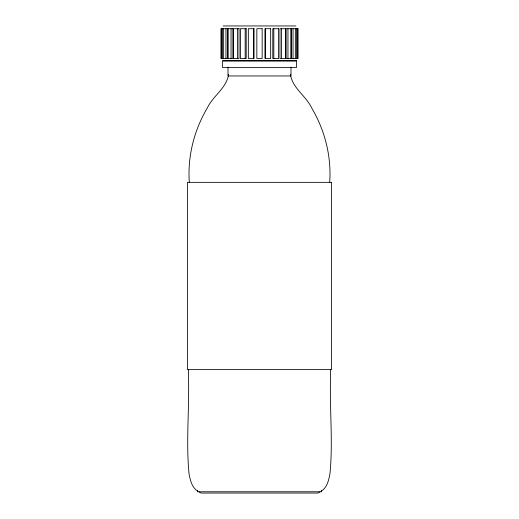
<?xml version="1.0" encoding="UTF-8"?>
<svg xmlns="http://www.w3.org/2000/svg" width="519" height="519" viewBox="0 0 519 519"><rect width="100%" height="100%" fill="white"/><g stroke="black" fill="none" stroke-linecap="round" stroke-linejoin="round"><path stroke-width="0.78" d="M329.688 182.338C331.537 156.362 324.894 130.217 311.634 107.881C306.028 95.801 292.307 88.126 290.419 74.353M188.618 369.534L188.423 376.009C189.545 408.589 185.834 441.416 189.065 473.899C190.285 480.211 191.855 487.62 197.791 491.169M228.581 74.353C226.693 88.126 212.972 95.801 207.366 107.881C194.106 130.217 187.463 156.362 189.312 182.338M319.931 491.921L318.024 493.05L200.976 493.05L199.069 491.921M321.209 491.169C327.145 487.62 328.715 480.211 329.935 473.899C333.166 441.416 329.455 408.589 330.577 376.009L330.382 369.534M223.112 25.95L295.888 25.95M223.202 61.06L295.798 61.06M321.423 490.286L321.423 491.772L197.577 491.772L197.577 490.286M297.647 28.714L297.647 58.511M296.459 28.714L296.459 58.511M295.356 28.714L295.356 58.511M293.047 28.714L293.047 58.511M291.269 28.714L291.269 58.511M290.938 28.714L290.938 58.511M290.997 67.178L290.997 75.956L228.003 75.956L228.003 67.178M287.954 28.714L287.954 58.511M281.434 28.714L281.434 58.511M273.818 28.714L273.818 58.511M265.475 28.714L265.475 58.511M253.525 28.714L253.525 58.511M245.182 28.714L245.182 58.511M237.566 28.714L237.566 58.511M231.046 28.714L231.046 58.511M228.062 28.714L228.062 58.511M227.731 28.714L227.731 58.511M225.953 28.714L225.953 58.511M223.644 28.714L223.644 58.511M222.541 28.714L222.541 58.511M221.353 28.714L221.353 58.511M232.875 28.714L220.984 28.714L220.984 58.511L232.875 58.511L232.875 28.714M239.025 28.714L233.407 28.714L233.407 58.511L239.025 58.511L239.025 28.714M246.201 28.714L240.394 28.714L240.394 58.511L246.201 58.511L246.201 28.714M254.044 28.714L248.335 28.714L248.335 58.511L254.044 58.511L254.044 28.714M262.16 28.714L256.84 28.714L256.84 58.511L262.16 58.511L262.16 28.714M270.665 28.714L264.956 28.714L264.956 58.511L270.665 58.511L270.665 28.714M278.606 28.714L272.799 28.714L272.799 58.511L278.606 58.511L278.606 28.714M285.593 28.714L279.975 28.714L279.975 58.511L285.593 58.511L285.593 28.714M298.016 28.714L286.125 28.714L286.125 58.511L298.016 58.511L298.016 28.714M296.531 60.639L222.469 60.639L222.469 67.444L296.531 67.444L296.531 60.639M331.531 182.357L187.469 182.357L187.469 369.625L331.531 369.625L331.531 182.357"/></g></svg>
